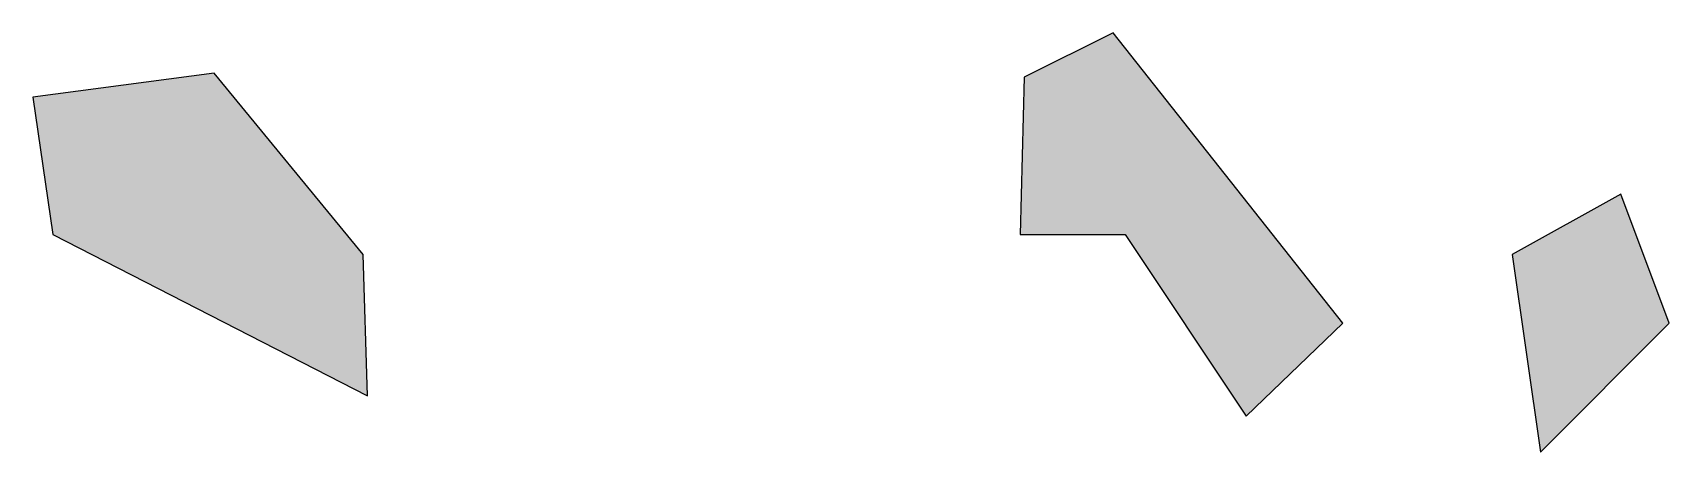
# Model space of a CAD drawing. Header units: millimetres. Extents: x -7200 to 93979, y -9600 to 40920.
# Drawn here: x -1449 to -419, y 2197 to 2460 of the extents above; entities that cross this region are included whole.
import ezdxf

# ---------------------------------------------------------------- set-up
doc = ezdxf.new("R2010")
doc.units = ezdxf.units.MM
doc.layers.add('ЗАЛИВКА', color=7, linetype='Continuous')
doc.layers.add('ПЛАН', color=7, linetype='Continuous')

msp = doc.modelspace()

# ---------------------------------------------------------------- hatches: boundary and pattern name
at = {"layer": 'ЗАЛИВКА'}
for points in [[(-824.7, 2432.6), (-827.2, 2333.6), (-761.2, 2333.6), (-685, 2219.3), (-624.1, 2277.7), (-768.8, 2460.5)], [(-1449.1, 2419.9), (-1436.4, 2333.6), (-1238.4, 2232), (-1241, 2320.9), (-1334.9, 2435.1)], [(-517.5, 2320.9), (-499.7, 2196.5), (-418.5, 2277.7), (-449, 2359)]]:
    msp.add_hatch(color=7, dxfattribs=at).paths.add_polyline_path(points)

# ---------------------------------------------------------------- linework, layer by layer
at = {"layer": 'ПЛАН'}
for points in [[(-824.7, 2432.6), (-827.2, 2333.6), (-761.2, 2333.6), (-685, 2219.3), (-624.1, 2277.7), (-768.8, 2460.5)], [(-1449.1, 2419.9), (-1436.4, 2333.6), (-1238.4, 2232), (-1241, 2320.9), (-1334.9, 2435.1)], [(-517.5, 2320.9), (-499.7, 2196.5), (-418.5, 2277.7), (-449, 2359)]]:
    msp.add_lwpolyline(points, close=True, dxfattribs=at)

doc.saveas('drawing.dxf')
